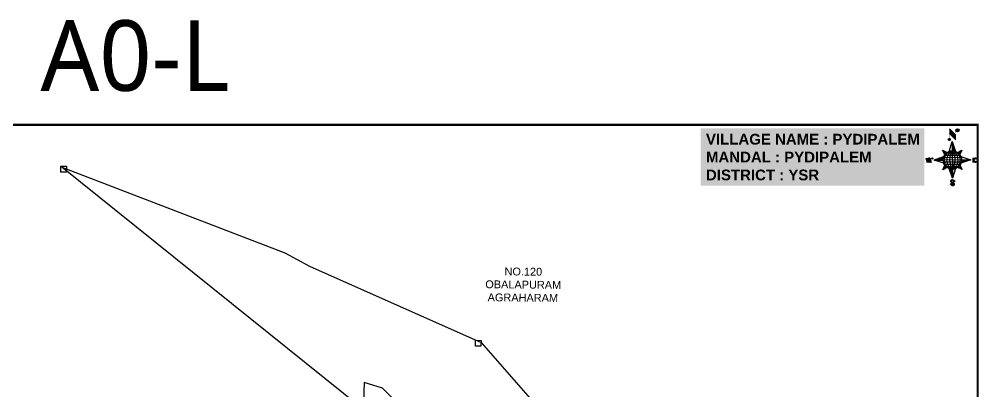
# Model space of a CAD drawing. Header units: inches. Extents: x 193816 to 219909, y 1622772 to 1631107.
# Drawn here: x 197949 to 202243, y 1629444 to 1631107 of the extents above; entities that cross this region are included whole.
import ezdxf

# ---------------------------------------------------------------- set-up
doc = ezdxf.new("R2010")
doc.units = ezdxf.units.IN
doc.header["$LTSCALE"] = 15
doc.header["$MEASUREMENT"] = 0
for name, color, linetype in [('bord', 1, 'Continuous'), ('CADAS', 1, 'Continuous'), ('PLOT', 7, 'Continuous'), ('TEXT', 1, 'Continuous'), ('VILLAGE BOUNADRY', 5, 'Continuous'), ('VILLAGE BOUNADRY STONES', 1, 'Continuous')]:
    doc.layers.add(name, color=color, linetype=linetype)
doc.styles.get("Standard").update_dxf_attribs({"font": 'arial.ttf'})
doc.styles.add('TMS', font='trebuc.ttf')
pattern_1 = [(267.297113149, (-8720374.938, 50637915.138), (10.5367255337, -0.497431438), [])]
pattern_2 = [(357.297113149, (-8720374.938, 50637915.138), (0.497431438, 10.5367255337), [])]

# ---------------------------------------------------------------- blocks, each defined once
blk = doc.blocks.new('*X14')
at = {"color": 0, "linetype": 'Continuous'}
for p, q in [((6321.6, 240.5), (6322.3, 241.2)), ((6321.6, 240.3), (6322.3, 241)), ((6321.6, 240.1), (6322.3, 240.8)), ((6321.6, 239.9), (6322.4, 240.7)), ((6321.6, 239.8), (6322.4, 240.6)), ((6321.6, 239.6), (6322.5, 240.5)), ((6321.6, 239.4), (6322.5, 240.3)), ((6321.6, 239.2), (6322.6, 240.2)), ((6321.7, 239.1), (6322.6, 240.1)), ((6321.8, 240.8), (6322.4, 241.4)), ((6321.8, 239), (6322.7, 240)), ((6321.8, 239), (6322.8, 239.9)), ((6321.9, 238.9), (6322.9, 239.8)), ((6322, 238.8), (6323, 239.7)), ((6322.1, 241.3), (6322.4, 241.6)), ((6322.1, 238.7), (6323.1, 239.6)), ((6322.2, 238.6), (6323.1, 239.6)), ((6322.3, 238.5), (6323.2, 239.5)), ((6322.4, 238.5), (6323.3, 239.4)), ((6322.5, 238.4), (6323.4, 239.3)), ((6322.7, 238.4), (6323.6, 239.3)), ((6322.8, 238.3), (6323.7, 239.2)), ((6322.9, 238.3), (6323.8, 239.1)), ((6323.1, 238.2), (6323.9, 239.1)), ((6323.2, 238.2), (6324, 239)), ((6323.3, 238.2), (6324.2, 239)), ((6323.5, 238.1), (6324.3, 238.9)), ((6323.7, 238.1), (6324.4, 238.9)), ((6323.8, 238.1), (6324.6, 238.8)), ((6324.1, 238.2), (6324.7, 238.8)), ((6324.3, 238.3), (6324.9, 238.8)), ((6324.6, 238.3), (6325.1, 238.8)), ((6324.8, 238.4), (6325.2, 238.8)), ((6325.1, 238.5), (6325.4, 238.8)), ((6325.4, 238.6), (6325.6, 238.8))]:
    blk.add_line(p, q, dxfattribs=at)
blk = doc.blocks.new('*X13')
at = {"color": 0, "linetype": 'Continuous'}
for p, q in [((6324.4, 240.3), (6324.5, 240.4)), ((6324.6, 240.3), (6324.8, 240.5)), ((6324.7, 240.2), (6325, 240.5)), ((6324.8, 240.2), (6325.2, 240.6)), ((6325, 240.1), (6325.5, 240.6)), ((6325.1, 240.1), (6325.6, 240.6)), ((6325.2, 240), (6325.8, 240.6)), ((6325.3, 240), (6326, 240.6)), ((6325.4, 239.9), (6326.1, 240.6)), ((6325.5, 239.8), (6326.2, 240.5)), ((6325.6, 239.8), (6326.3, 240.5)), ((6325.7, 239.7), (6326.5, 240.4)), ((6325.9, 239.6), (6326.6, 240.3)), ((6326, 239.5), (6326.7, 240.3)), ((6326, 239.4), (6326.8, 240.2)), ((6326.1, 239.3), (6327, 240.2)), ((6326.2, 239.3), (6327.1, 240.1)), ((6326.3, 239.2), (6327.1, 240)), ((6326.4, 239.1), (6327.2, 239.9)), ((6326.5, 239), (6327.3, 239.8)), ((6326.5, 238.9), (6327.4, 239.7)), ((6326.6, 238.8), (6327.5, 239.6)), ((6326.7, 238.7), (6327.5, 239.5)), ((6326.8, 238.6), (6327.6, 239.4)), ((6326.8, 238.5), (6327.7, 239.3)), ((6326.8, 236.5), (6327.4, 237)), ((6326.9, 238.3), (6327.8, 239.2)), ((6326.9, 238.2), (6327.9, 239.1)), ((6326.9, 236.8), (6327.6, 237.4)), ((6327, 238.1), (6327.8, 239)), ((6327, 237.9), (6327.8, 238.8)), ((6327, 237.8), (6327.8, 238.6)), ((6327, 237.6), (6327.8, 238.4)), ((6327, 237.4), (6327.8, 238.2)), ((6327, 237.3), (6327.8, 238)), ((6327, 237.1), (6327.8, 237.9))]:
    blk.add_line(p, q, dxfattribs=at)
blk = doc.blocks.new('H')
at = {"layer": 'bord', "extrusion": (0.000427885, 0.004792, 0.999988)}
h = blk.add_hatch(dxfattribs=at)
h.set_pattern_fill('LINE', color=8, scale=84.387686, angle=-2.7029, style=0)
h.set_pattern_definition(pattern_2)
h.paths.add_polyline_path([(-492, 786, -0.090992), (-448, 775), (-486, 912)])
h = blk.add_hatch(dxfattribs=at)
h.set_pattern_fill('LINE', color=8, scale=84.387686, angle=-92.7029, style=0)
h.set_pattern_definition(pattern_1)
h.paths.add_polyline_path([(-625, 665, -0.090992), (-615, 710), (-751, 671)])
h = blk.add_hatch(dxfattribs=at)
h.set_pattern_fill('LINE', color=8, scale=84.387686, angle=-2.7029, style=0)
h.set_pattern_definition(pattern_2)
h.paths.add_polyline_path([(-504, 533, -0.090992), (-549, 543), (-510, 406)])
h = blk.add_hatch(dxfattribs=at)
h.set_pattern_fill('LINE', color=8, scale=84.387686, angle=-92.7029, style=0)
h.set_pattern_definition(pattern_1)
h.paths.add_polyline_path([(-246, 647), (-372, 653, -0.090992), (-382, 609)])
for p, q in [((-516, 1087, -1217), (-432, 994, -1217)), ((-519, 1020, -1217), (-435, 927, -1216)), ((-538, 774, -1216), (-487, 906, -1216)), ((-487, 906, -1216), (-493, 780, -1216)), ((-487, 906, -1216), (-448, 769, -1216)), ((-865, 701, -1215), (-847, 638, -1215)), ((-847, 700, -1215), (-829, 637, -1215)), ((-829, 699, -1215), (-811, 636, -1215)), ((-829, 699, -1215), (-811, 698, -1215)), ((-811, 698, -1215), (-794, 635, -1215)), ((-752, 665, -1215), (-615, 704, -1215)), ((-752, 665, -1215), (-625, 659, -1215)), ((-619, 614, -1215), (-752, 665, -1215)), ((-627, 794, -1216), (-567, 760, -1216)), ((-627, 794, -1216), (-584, 747, -1215)), ((-599, 731, -1215), (-627, 794, -1216)), ((-421, 753, -1216), (-359, 781, -1216)), ((-359, 781, -1216), (-405, 739, -1216)), ((-359, 781, -1216), (-392, 721, -1215)), ((-379, 693, -1215), (-246, 641, -1215)), ((-213, 669, -1215), (-217, 601, -1215)), ((-197, 600, -1215), (-194, 668, -1215)), ((-639, 526, -1214), (-606, 585, -1215)), ((-639, 526, -1214), (-593, 568, -1215)), ((-577, 553, -1215), (-639, 526, -1214)), ((-511, 400, -1214), (-549, 537, -1214)), ((-460, 533, -1215), (-511, 400, -1214)), ((-371, 513, -1214), (-431, 546, -1215)), ((-371, 513, -1214), (-414, 560, -1215)), ((-399, 576, -1215), (-371, 513, -1214)), ((-246, 641, -1215), (-383, 603, -1215)), ((-373, 647, -1215), (-246, 641, -1215)), ((-505, 527, -1214), (-511, 400, -1214))]:
    blk.add_line(p, q, dxfattribs=at)
at = {"layer": 'bord', "color": 8, "linetype": 'ByBlock', "extrusion": (0.000427885, 0.004792, 0.999988)}
for p, q in [((-375, 679, -1215), (-620, 691, -1215)), ((-386, 711, -1215), (-605, 722, -1215)), ((-411, 744, -1216), (-578, 752, -1216)), ((-493, 780, -1216), (-505, 527, -1214)), ((-373, 647, -1215), (-625, 659, -1215)), ((-378, 616, -1215), (-623, 628, -1215)), ((-392, 585, -1215), (-611, 595, -1215)), ((-420, 555, -1215), (-587, 562, -1215))]:
    blk.add_line(p, q, dxfattribs=at)
at = {"layer": 'bord', "extrusion": (0.000427885, 0.004792, 0.999988), "elevation": -1212}
for points, const_width in [([(-522, 960), (-516, 1093)], 1.61), ([(-434, 933), (-428, 1066)], 1.61), ([(-870, 707), (-846, 706)], 0.642), ([(-829, 643), (-821, 678)], 0.642), ([(-793, 641), (-782, 694)], 0.642), ([(-223, 676), (-174, 673)], 0.706), ([(-829, 643), (-855, 644)], 0.642), ([(-811, 642), (-784, 641)], 0.642), ([(-177, 605), (-226, 607)], 0.706), ([(-195, 645), (-185, 644)], 0.706)]:
    blk.add_lwpolyline(points, dxfattribs=dict(at, const_width=const_width))
for points, const_width in [([(-414, 1073, 1), (-398, 1058, 1)], 22.3), ([(-530, 950, 1), (-520, 939, 1)], 14.8), ([(-776, 697, 1), (-769, 690, 1)], 8.9), ([(-178, 667, 1), (-171, 660, 1)], 9.79), ([(-180, 618, 1), (-173, 611, 1)], 9.79), ([(-525, 322, 1), (-533, 329, 1)], 11.1), ([(-490, 362, 1), (-498, 369, 1)], 11.1)]:
    blk.add_lwpolyline(points, format="xyb", close=True, dxfattribs=dict(at, const_width=const_width))
for points in [[(-537, 317), (-531, 310), (-520, 307), (-505, 307), (-494, 310), (-486, 318), (-487, 326), (-491, 333), (-494, 336), (-503, 341), (-522, 347), (-530, 352), (-534, 355), (-537, 363), (-537, 373), (-530, 381), (-520, 384), (-504, 384), (-493, 380), (-487, 373)], [(-522, 348), (-526, 354), (-528, 361), (-528, 371), (-526, 375), (-521, 381), (-515, 384)], [(-505, 307), (-499, 312), (-497, 319), (-497, 327), (-501, 335), (-509, 343)]]:
    blk.add_lwpolyline(points, dxfattribs=at)
at = {"layer": 'bord', "extrusion": (0.000427885, 0.004792, 0.999988)}
for centre, radius in [((-406, 1065, -1212), 22.3), ((-525, 944, -1212), 14.8), ((-773, 694, -1212), 8.9), ((-498, 659, -1212), 127), ((-174, 663, -1212), 9.79), ((-177, 615, -1212), 9.79), ((-529, 325, -1212), 11.1), ((-494, 365, -1212), 11.1)]:
    blk.add_circle(centre, radius, dxfattribs=at)
at = {"layer": 'bord', "color": 8, "linetype": 'ByBlock', "extrusion": (0.000427885, 0.004792, 0.999988)}
for centre, radius, start, end in [((-482, 658, -1212), 128, 94.9254, 259.6691), ((-437, 656, -1212), 141, 113.2864, 241.308), ((-316, 651, -1212), 222, 142.5892, 212.0053), ((-560, 662, -1212), 141, 293.2864, 61.308), ((-681, 668, -1212), 222, 322.5892, 32.0053), ((-515, 660, -1212), 128, 274.9254, 79.6691)]:
    blk.add_arc(centre, radius, start, end, dxfattribs=at)
at = {"layer": 'bord', "extrusion": (0.000427885, 0.004792, 0.999988)}
for points in [[(-516, 1093, -1212), (-431, 1000, -1212), (-519, 1026, -1212), (-434, 933, -1212)], [(-864, 707, -1212), (-846, 706, -1212), (-846, 644, -1212), (-829, 643, -1212)], [(-829, 705, -1212), (-811, 704, -1212), (-811, 642, -1212), (-793, 641, -1212)], [(-193, 674, -1212), (-197, 606, -1212), (-213, 675, -1212), (-216, 607, -1212)]]:
    blk.add_solid(points, dxfattribs=at)
at = {"layer": 'bord', "extrusion": (0.000427885, 0.004792, 0.999988), "xscale": 7.977342409717546, "yscale": 7.977342409717546, "zscale": 7.977342409717546, "rotation": 138.0840426661453}
for name, p in [('*X13', (38301, -31929, -1212)), ('*X14', (38314, -31951, -1212))]:
    blk.add_blockref(name, p, dxfattribs=at)

msp = doc.modelspace()

# ---------------------------------------------------------------- linework, layer by layer
at = {"layer": 'PLOT'}
msp.add_lwpolyline([(199675, 1628329.4), (199525.8, 1628417.6), (199473.5, 1628485.4), (199521.5, 1628579.7), (199655.6, 1628636.1), (199754, 1628671.1), (199847.6, 1628602.5), (199995.7, 1628504.5), (200349.1, 1628270.8), (199962, 1628682.8), (200050.8, 1628749.7), (200088.6, 1628971.5), (199881.9, 1629164.4), (199669.9, 1629361.7), (199575.1, 1629455.8), (199492.3, 1629482), (199489.7, 1629393.9), (199507.4, 1629384.4), (199484.4, 1629365.2), (199636.9, 1629272.3), (199669.9, 1629361.7)], dxfattribs=at)
at = {"layer": 'VILLAGE BOUNADRY', "color": 5, "const_width": 10}
msp.add_lwpolyline([(202238.4, 1623012.3), (193820.6, 1623012.3), (193820.6, 1630634.2), (202238.4, 1630634.2)], close=True, dxfattribs=at)
at = {"layer": 'VILLAGE BOUNADRY'}
msp.add_lwpolyline([(199484.4, 1629365.2), (198139.3, 1630445.4), (199137.7, 1630061.6), (199248.4, 1630002.3), (200016.4, 1629660.9), (200381.4, 1629242.6)], dxfattribs=at)
at = {"layer": 'VILLAGE BOUNADRY STONES'}
for points in [[(198135.7, 1630449.3), (198160.3, 1630449.1), (198160.1, 1630422.9), (198135.4, 1630423.1)], [(199991, 1629670.1), (200015.7, 1629669.9), (200015.4, 1629643.7), (199990.7, 1629644)]]:
    msp.add_lwpolyline(points, close=True, dxfattribs=at)

# ---------------------------------------------------------------- block references
at = {"layer": 'VILLAGE BOUNADRY', "color": 1, "xscale": 0.3234463000972012, "yscale": 0.3234463000972012, "zscale": 0.3234463000972012, "rotation": 3.078330600073182}
msp.add_blockref('H', (202297.6, 1630274.7, 393), dxfattribs=at)

# ---------------------------------------------------------------- texts
at = {"layer": 'CADAS', "color": 2, "style": 'TMS'}
msp.add_text('A0-L', height=315.69, dxfattribs=at).set_placement((198044.1, 1630786.2))
at = {"layer": 'TEXT', "insert": (200005.9, 1629997), "char_height": 35, "width": 392.727, "attachment_point": 1, "rotation": 359.4473}
msp.add_mtext('\\pi115.1426;NO.120 \\P\\pi29.57643;OBALAPURAM \\P\\pi40.64226;AGRAHARAM', dxfattribs=at)
at = {"layer": 'VILLAGE BOUNADRY', "insert": (201022.3, 1630593.9), "char_height": 48, "width": 953.178, "attachment_point": 1, "bg_fill": 1, "box_fill_scale": 1.5, "bg_fill_color": 9, "bg_fill_transparency": 0}
msp.add_mtext('{\\fArial|b1|i0|c0|p34;\\C1;VILLAGE NAME :\\C5; PYDIPALEM\\C1;\\PMANDAL : \\C5;PYDIPALEM\\P\\C1;DISTRICT : \\C5;YSR}', dxfattribs=at)

doc.saveas('drawing.dxf')
